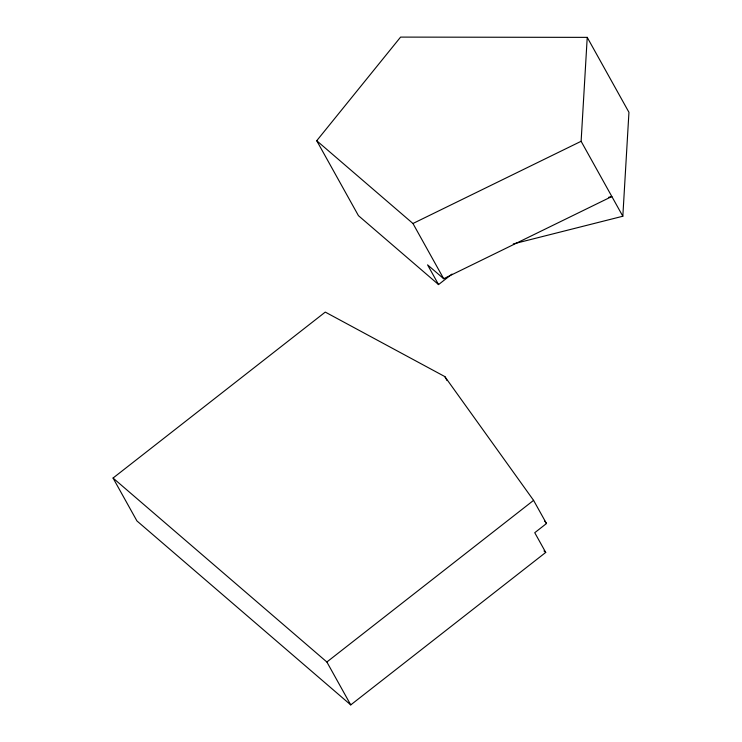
<?xml version="1.0" encoding="UTF-8"?>
<svg xmlns="http://www.w3.org/2000/svg" width="742" height="742" viewBox="0 0 742 742"><rect width="100%" height="100%" fill="white"/><g stroke="black" fill="none" stroke-linecap="round" stroke-linejoin="round"><path stroke-width="1.11" d="M513.251 243.923L622.826 216.237L581.116 141.295L587.228 37.369L400.587 37.1L316.732 140.72L358.442 215.662L438.55 284.585L451.971 274.086M622.826 216.237L628.947 112.311L587.228 37.369M113.053 478.043L325.274 312.094L444.82 376.574L533.581 500.368L546.483 523.537L534.75 532.71L545.732 552.428L350.743 704.9L136.936 520.94L113.053 478.043L326.87 662.003L350.743 704.9M326.87 662.003L533.581 500.368M316.732 140.72L412.951 223.5L581.116 141.295M438.55 284.585L427.568 264.857L443.688 278.723L611.853 196.519L608.496 197.363M543.979 550.926L545.732 552.428M544.461 520.726L546.483 523.537M412.951 223.5L443.688 278.723M444.82 376.574L447.064 380.6"/></g></svg>
